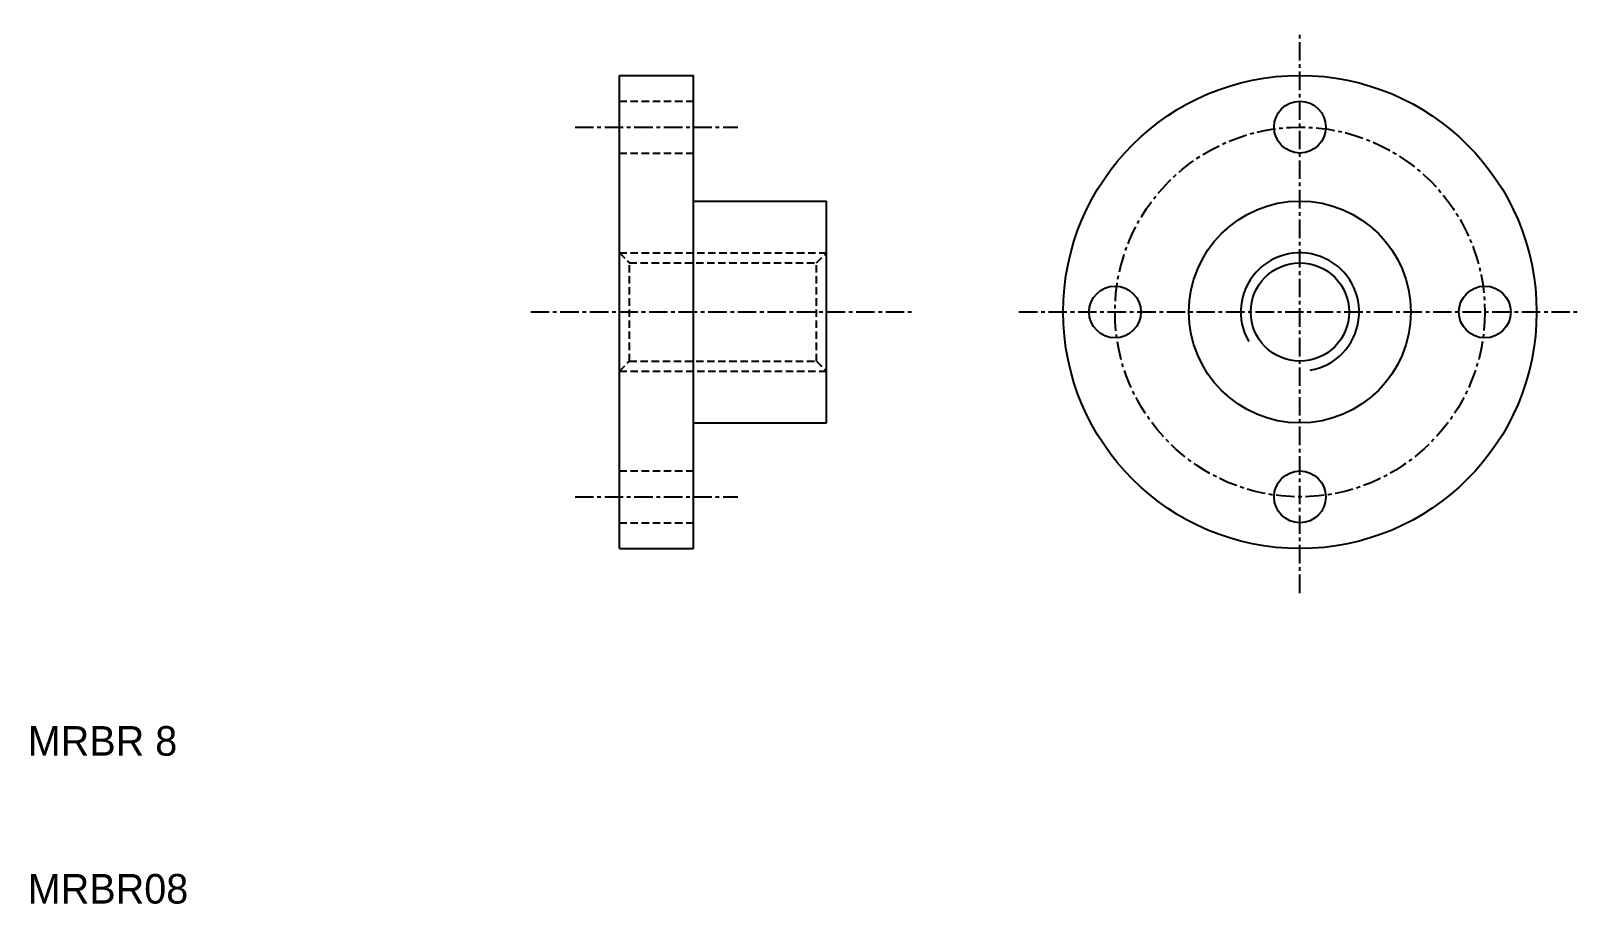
# Model space of a CAD drawing. Extents: x 10 to 115, y 10 to 69.
import ezdxf

# ---------------------------------------------------------------- set-up
doc = ezdxf.new("R2010")
doc.units = 0
doc.linetypes.add('CENTER', pattern=[2, 1.25, -0.25, 0.25, -0.25])
doc.linetypes.add('DASHED', pattern=[0.75, 0.5, -0.25])
doc.layers.get('0').update_dxf_attribs({"linetype": 'CONTINUOUS'})
doc.layers.add('CENTER', color=1, linetype='CENTER')

msp = doc.modelspace()

# ---------------------------------------------------------------- linework, layer by layer
at = {"color": 7, "linetype": 'CONTINUOUS'}
for p, q in [((50, 34), (50, 66)), ((50, 66), (55, 66)), ((55, 57.5), (55, 66)), ((55, 42.5), (55, 57.5)), ((55, 57.5), (64, 57.5)), ((64, 42.5), (64, 57.5)), ((55, 42.5), (64, 42.5)), ((55, 34), (55, 42.5)), ((50, 34), (55, 34))]:
    msp.add_line(p, q, dxfattribs=at)
at = {"color": 3, "linetype": 'DASHED'}
for p, q in [((50, 64.25), (55, 64.25)), ((50, 60.75), (55, 60.75)), ((50, 54), (64, 54)), ((50, 54), (50.6765, 53.3235)), ((63.3235, 53.3235), (64, 54)), ((50.6765, 53.3235), (63.3235, 53.3235)), ((50.6765, 46.6765), (50.6765, 53.3235)), ((63.3235, 46.6765), (63.3235, 53.3235)), ((50, 46), (50.6765, 46.6765)), ((50.6765, 46.6765), (63.3235, 46.6765)), ((63.3235, 46.6765), (64, 46)), ((50, 46), (64, 46)), ((50, 39.25), (55, 39.25)), ((50, 35.75), (55, 35.75))]:
    msp.add_line(p, q, dxfattribs=at)
at = {"color": 7, "linetype": 'CONTINUOUS'}
for centre, radius in [((96, 50), 16), ((96, 62.5), 1.75), ((96, 50), 7.5), ((96, 50), 3.3235), ((83.5, 50), 1.75), ((108.5, 50), 1.75), ((96, 37.5), 1.75)]:
    msp.add_circle(centre, radius, dxfattribs=at)
at = {"color": 3, "linetype": 'CONTINUOUS'}
msp.add_arc((96, 50), 4, 280, 210, dxfattribs=at)
at = {"layer": 'CENTER', "color": 1, "linetype": 'CENTER'}
for p, q in [((96, 31), (96, 69)), ((47, 62.5), (58, 62.5)), ((44, 50), (70, 50)), ((77, 50), (115, 50)), ((47, 37.5), (58, 37.5))]:
    msp.add_line(p, q, dxfattribs=at)
msp.add_circle((96, 50), 12.5, dxfattribs=at)

# ---------------------------------------------------------------- texts
at = {"color": 7, "linetype": 'CONTINUOUS'}
for s, p in [('MRBR 8', (10, 20)), ('MRBR08', (10, 10))]:
    msp.add_text(s, height=2, dxfattribs=at).set_placement(p)

doc.saveas('drawing.dxf')
